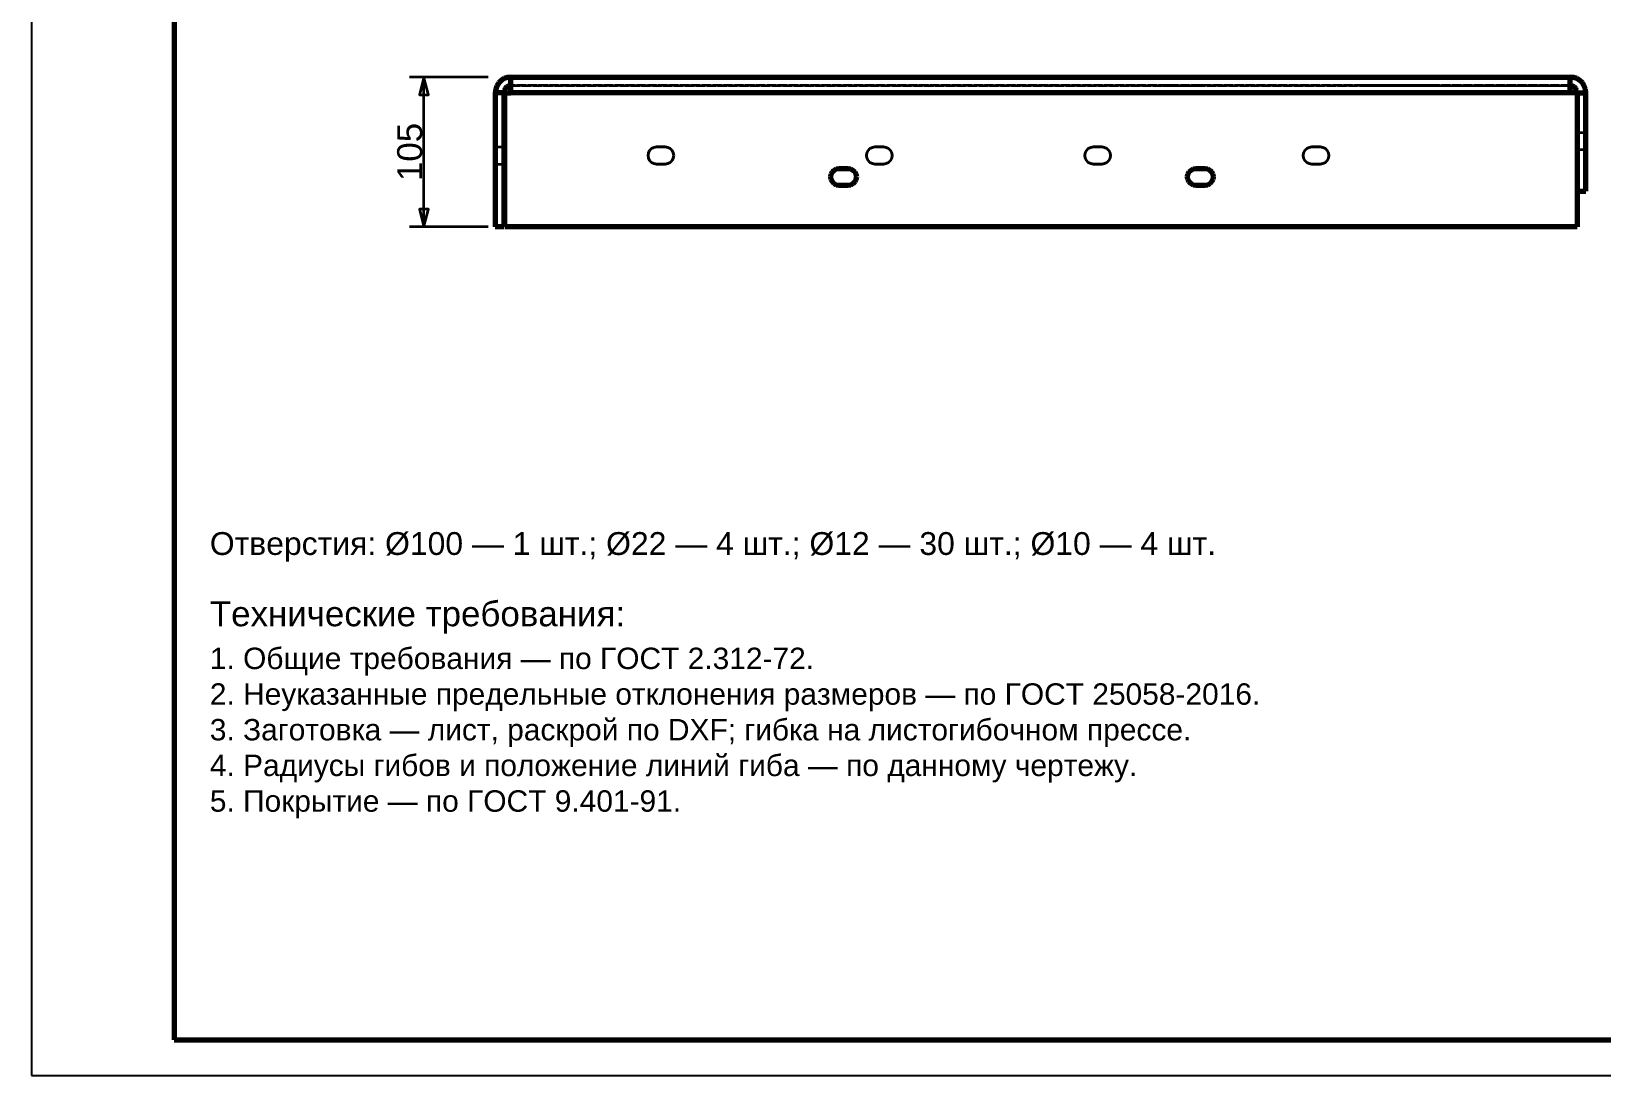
# Model space of a CAD drawing. Header units: millimetres. Extents: x 0 to 420, y 0 to 297.
# Drawn here: x 0 to 220, y 0 to 146.4 of the extents above; entities that cross this region are included whole.
import ezdxf
from ezdxf.enums import TextEntityAlignment as Align

# ---------------------------------------------------------------- set-up
doc = ezdxf.new("R2010")
doc.units = ezdxf.units.MM
doc.linetypes.add('DASHED', pattern=[1.524, 1.27, -0.254])
doc.styles.add('GOST', font='Arial')

msp = doc.modelspace()

# ---------------------------------------------------------------- linework, layer by layer
at = {"color": 7, "lineweight": 35}
for p, q in [((64, 140), (53, 140)), ((55, 119), (55, 140)), ((64, 119), (53, 119))]:
    msp.add_line(p, q, dxfattribs=at)
at = {"color": 1, "lineweight": 70}
for p, q in [((65.22, 138.75), (65.06, 138.29)), ((65.48, 139.17), (65.22, 138.75)), ((65.83, 139.52), (65.48, 139.17)), ((66.25, 139.78), (65.83, 139.52)), ((66.71, 139.94), (66.25, 139.78)), ((66.61, 138.61), (66.39, 138.39)), ((66.89, 138.75), (66.61, 138.61)), ((67.2, 140), (66.71, 139.94)), ((67.2, 138.8), (66.89, 138.75)), ((67.2, 139.99), (67.2, 140)), ((67.2, 140), (215.6, 140)), ((67.2, 139.94), (67.2, 139.99)), ((67.2, 139.88), (67.2, 139.94)), ((67.2, 139.78), (67.2, 139.88)), ((67.2, 139.66), (67.2, 139.78)), ((67.2, 139.52), (67.2, 139.66)), ((67.2, 139.36), (67.2, 139.52)), ((67.2, 139.17), (67.2, 139.36)), ((67.2, 138.97), (67.2, 139.17)), ((67.2, 138.75), (67.2, 138.97)), ((67.2, 138.53), (67.2, 138.75)), ((216.09, 139.94), (215.6, 140)), ((215.6, 139.99), (215.6, 140)), ((215.6, 139.94), (215.6, 139.99)), ((215.6, 139.88), (215.6, 139.94)), ((215.6, 139.78), (215.6, 139.88)), ((215.6, 139.66), (215.6, 139.78)), ((215.6, 139.52), (215.6, 139.66)), ((215.6, 139.36), (215.6, 139.52)), ((215.6, 139.17), (215.6, 139.36)), ((215.6, 138.97), (215.6, 139.17)), ((215.6, 138.75), (215.6, 138.97)), ((215.91, 138.75), (215.6, 138.8)), ((215.6, 138.53), (215.6, 138.75)), ((216.19, 138.61), (215.91, 138.75)), ((216.55, 139.78), (216.09, 139.94)), ((216.41, 138.39), (216.19, 138.61)), ((216.97, 139.52), (216.55, 139.78)), ((217.32, 139.17), (216.97, 139.52)), ((217.58, 138.75), (217.32, 139.17)), ((217.74, 138.29), (217.58, 138.75)), ((65.06, 138.29), (65, 137.8)), ((66.2, 137.8), (65, 137.8)), ((65, 137.8), (65, 119)), ((66.25, 138.11), (66.2, 137.8)), ((66.2, 137.8), (66.2, 119)), ((66.39, 138.39), (66.25, 138.11)), ((66.34, 119), (66.34, 137.8)), ((66.34, 137.8), (67.2, 137.8)), ((67.2, 138.29), (67.2, 138.53)), ((67.2, 138.05), (67.2, 138.29)), ((67.2, 137.8), (67.2, 138.05)), ((215.6, 137.8), (67.2, 137.8)), ((215.6, 138.29), (215.6, 138.53)), ((215.6, 138.05), (215.6, 138.29)), ((215.6, 137.8), (215.6, 138.05)), ((216.6, 137.8), (215.6, 137.8)), ((216.55, 138.11), (216.41, 138.39)), ((216.6, 137.8), (216.55, 138.11)), ((216.6, 137.8), (217.8, 137.8)), ((216.6, 137.8), (216.6, 119)), ((217.8, 137.8), (217.74, 138.29)), ((217.8, 124), (217.8, 137.8)), ((112, 126), (112.06, 126.37)), ((112.06, 125.63), (112, 126)), ((112.06, 126.37), (112.23, 126.71)), ((112.23, 125.29), (112.06, 125.63)), ((112.23, 126.71), (112.49, 126.97)), ((112.49, 126.97), (112.83, 127.14)), ((112.83, 127.14), (113.2, 127.2)), ((113.2, 127.2), (114.4, 127.2)), ((114.4, 127.2), (114.77, 127.14)), ((114.77, 127.14), (115.11, 126.97)), ((115.11, 126.97), (115.37, 126.71)), ((115.37, 126.71), (115.54, 126.37)), ((115.54, 125.63), (115.37, 125.29)), ((115.54, 126.37), (115.6, 126)), ((115.6, 126), (115.54, 125.63)), ((162, 126), (162.06, 126.37)), ((162.06, 125.63), (162, 126)), ((162.06, 126.37), (162.23, 126.71)), ((162.23, 125.29), (162.06, 125.63)), ((162.23, 126.71), (162.49, 126.97)), ((162.49, 126.97), (162.83, 127.14)), ((162.83, 127.14), (163.2, 127.2)), ((163.2, 127.2), (164.4, 127.2)), ((164.4, 127.2), (164.77, 127.14)), ((164.77, 127.14), (165.11, 126.97)), ((165.11, 126.97), (165.37, 126.71)), ((165.37, 126.71), (165.54, 126.37)), ((165.54, 125.63), (165.37, 125.29)), ((165.54, 126.37), (165.6, 126)), ((165.6, 126), (165.54, 125.63)), ((112.49, 125.03), (112.23, 125.29)), ((112.83, 124.86), (112.49, 125.03)), ((113.2, 124.8), (112.83, 124.86)), ((114.4, 124.8), (113.2, 124.8)), ((114.77, 124.86), (114.4, 124.8)), ((115.11, 125.03), (114.77, 124.86)), ((115.37, 125.29), (115.11, 125.03)), ((162.49, 125.03), (162.23, 125.29)), ((162.83, 124.86), (162.49, 125.03)), ((163.2, 124.8), (162.83, 124.86)), ((164.4, 124.8), (163.2, 124.8)), ((164.77, 124.86), (164.4, 124.8)), ((165.11, 125.03), (164.77, 124.86)), ((165.37, 125.29), (165.11, 125.03)), ((216.6, 124), (217.8, 124)), ((66.2, 119), (65, 119)), ((216.6, 119), (66.34, 119))]:
    msp.add_line(p, q, dxfattribs=at)
at = {"color": 5, "linetype": 'DASHED', "lineweight": 35}
for p, q in [((65.06, 138.29), (65.22, 138.75)), ((65.22, 138.75), (65.48, 139.17)), ((65.48, 139.17), (65.83, 139.52)), ((65.83, 139.52), (66.25, 139.78)), ((66.25, 139.78), (66.71, 139.94)), ((66.61, 138.61), (66.39, 138.39)), ((66.89, 138.75), (66.61, 138.61)), ((66.71, 139.94), (67.2, 140)), ((67.2, 138.8), (66.89, 138.75)), ((67.2, 138.8), (67.2, 140)), ((67.2, 138.8), (67.2, 140)), ((215.6, 140), (67.2, 140)), ((67.2, 140), (67.2, 139.99)), ((67.2, 139.99), (67.2, 139.94)), ((67.2, 139.94), (67.2, 139.88)), ((67.2, 139.88), (67.2, 139.78)), ((67.2, 139.78), (67.2, 139.66)), ((67.2, 139.66), (67.2, 139.52)), ((67.2, 139.52), (67.2, 139.36)), ((67.2, 139.36), (67.2, 139.17)), ((67.2, 139.17), (67.2, 138.97)), ((67.2, 138.97), (67.2, 138.75)), ((67.2, 138.8), (215.6, 138.8)), ((67.2, 138.8), (67.2, 138.79)), ((215.6, 138.8), (67.2, 138.8)), ((67.2, 138.8), (67.2, 138.79)), ((67.2, 138.79), (67.2, 138.77)), ((67.2, 138.79), (67.2, 138.77)), ((67.2, 138.77), (67.2, 138.74)), ((67.2, 138.77), (67.2, 138.74)), ((67.2, 138.75), (67.2, 138.53)), ((67.2, 138.74), (67.2, 138.7)), ((67.2, 138.74), (67.2, 138.7)), ((67.2, 138.7), (67.2, 138.65)), ((67.2, 138.7), (67.2, 138.65)), ((67.2, 138.65), (67.2, 138.58)), ((67.2, 138.65), (67.2, 138.58)), ((158.55, 140), (158.54, 140)), ((158.54, 140), (158.54, 140)), ((158.54, 140), (158.55, 140)), ((158.55, 140), (158.54, 140)), ((158.54, 140), (158.54, 140)), ((158.54, 140), (158.55, 140)), ((158.55, 138.8), (158.54, 138.8)), ((158.54, 138.8), (158.54, 138.8)), ((158.54, 138.8), (158.55, 138.8)), ((158.55, 138.8), (158.54, 138.8)), ((158.54, 138.8), (158.54, 138.8)), ((158.54, 138.8), (158.55, 138.8)), ((158.57, 140), (158.55, 140)), ((158.55, 140), (158.59, 140)), ((158.57, 140), (158.55, 140)), ((158.55, 140), (158.59, 140)), ((158.59, 138.8), (158.55, 138.8)), ((158.55, 138.8), (158.57, 138.8)), ((158.59, 138.8), (158.55, 138.8)), ((158.55, 138.8), (158.57, 138.8)), ((158.59, 140), (158.57, 140)), ((158.59, 140), (158.57, 140)), ((158.57, 138.8), (158.59, 138.8)), ((158.57, 138.8), (158.59, 138.8)), ((158.62, 140), (158.59, 140)), ((158.59, 140), (158.65, 140)), ((158.62, 140), (158.59, 140)), ((158.59, 140), (158.65, 140)), ((158.65, 138.8), (158.59, 138.8)), ((158.59, 138.8), (158.62, 138.8)), ((158.65, 138.8), (158.59, 138.8)), ((158.59, 138.8), (158.62, 138.8)), ((158.65, 140), (158.62, 140)), ((158.65, 140), (158.62, 140)), ((158.62, 138.8), (158.65, 138.8)), ((158.62, 138.8), (158.65, 138.8)), ((158.7, 140), (158.65, 140)), ((158.65, 140), (158.74, 140)), ((158.7, 140), (158.65, 140)), ((158.65, 140), (158.74, 140)), ((158.74, 138.8), (158.65, 138.8)), ((158.65, 138.8), (158.7, 138.8)), ((158.74, 138.8), (158.65, 138.8)), ((158.65, 138.8), (158.7, 138.8)), ((158.74, 140), (158.7, 140)), ((158.74, 140), (158.7, 140)), ((158.7, 138.8), (158.74, 138.8)), ((158.7, 138.8), (158.74, 138.8)), ((158.8, 140), (158.74, 140)), ((158.74, 140), (158.86, 140)), ((158.8, 140), (158.74, 140)), ((158.74, 140), (158.86, 140)), ((158.86, 138.8), (158.74, 138.8)), ((158.74, 138.8), (158.8, 138.8)), ((158.86, 138.8), (158.74, 138.8)), ((158.74, 138.8), (158.8, 138.8)), ((158.86, 140), (158.8, 140)), ((158.86, 140), (158.8, 140)), ((158.8, 138.8), (158.86, 138.8)), ((158.8, 138.8), (158.86, 138.8)), ((158.92, 140), (158.86, 140)), ((158.86, 140), (158.99, 140)), ((158.92, 140), (158.86, 140)), ((158.86, 140), (158.99, 140)), ((158.99, 138.8), (158.86, 138.8)), ((158.86, 138.8), (158.92, 138.8)), ((158.99, 138.8), (158.86, 138.8)), ((158.86, 138.8), (158.92, 138.8)), ((158.99, 140), (158.92, 140)), ((158.99, 140), (158.92, 140)), ((158.92, 138.8), (158.99, 138.8)), ((158.92, 138.8), (158.99, 138.8)), ((159.06, 140), (158.99, 140)), ((158.99, 140), (159.14, 140)), ((159.06, 140), (158.99, 140)), ((158.99, 140), (159.14, 140)), ((159.14, 138.8), (158.99, 138.8)), ((158.99, 138.8), (159.06, 138.8)), ((159.14, 138.8), (158.99, 138.8)), ((158.99, 138.8), (159.06, 138.8)), ((159.14, 140), (159.06, 140)), ((159.14, 140), (159.06, 140)), ((159.06, 138.8), (159.14, 138.8)), ((159.06, 138.8), (159.14, 138.8)), ((159.14, 140), (159.3, 140)), ((162.6, 140), (159.14, 140)), ((159.14, 140), (159.3, 140)), ((162.6, 140), (159.14, 140)), ((159.3, 138.8), (159.14, 138.8)), ((159.14, 138.8), (162.6, 138.8)), ((159.3, 138.8), (159.14, 138.8)), ((159.14, 138.8), (162.6, 138.8)), ((159.3, 140), (159.47, 140)), ((159.3, 140), (159.47, 140)), ((159.47, 138.8), (159.3, 138.8)), ((159.47, 138.8), (159.3, 138.8)), ((159.47, 140), (159.65, 140)), ((159.47, 140), (159.65, 140)), ((159.65, 138.8), (159.47, 138.8)), ((159.65, 138.8), (159.47, 138.8)), ((159.65, 140), (159.83, 140)), ((159.65, 140), (159.83, 140)), ((159.83, 138.8), (159.65, 138.8)), ((159.83, 138.8), (159.65, 138.8)), ((159.83, 140), (160, 140)), ((159.83, 140), (160, 140)), ((160, 138.8), (159.83, 138.8)), ((160, 138.8), (159.83, 138.8)), ((160, 140), (160.17, 140)), ((160, 140), (160.17, 140)), ((160.17, 138.8), (160, 138.8)), ((160.17, 138.8), (160, 138.8)), ((160.17, 140), (160.34, 140)), ((160.17, 140), (160.34, 140)), ((160.34, 138.8), (160.17, 138.8)), ((160.34, 138.8), (160.17, 138.8)), ((160.34, 140), (163.8, 140)), ((160.34, 140), (163.8, 140)), ((163.8, 138.8), (160.34, 138.8)), ((163.8, 138.8), (160.34, 138.8)), ((162.76, 140), (162.6, 140)), ((162.76, 140), (162.6, 140)), ((162.6, 138.8), (162.76, 138.8)), ((162.6, 138.8), (162.76, 138.8)), ((162.93, 140), (162.76, 140)), ((162.93, 140), (162.76, 140)), ((162.76, 138.8), (162.93, 138.8)), ((162.76, 138.8), (162.93, 138.8)), ((163.11, 140), (162.93, 140)), ((163.11, 140), (162.93, 140)), ((162.93, 138.8), (163.11, 138.8)), ((162.93, 138.8), (163.11, 138.8)), ((163.29, 140), (163.11, 140)), ((163.29, 140), (163.11, 140)), ((163.11, 138.8), (163.29, 138.8)), ((163.11, 138.8), (163.29, 138.8)), ((163.47, 140), (163.29, 140)), ((163.47, 140), (163.29, 140)), ((163.29, 138.8), (163.47, 138.8)), ((163.29, 138.8), (163.47, 138.8)), ((163.64, 140), (163.47, 140)), ((163.64, 140), (163.47, 140)), ((163.47, 138.8), (163.64, 138.8)), ((163.47, 138.8), (163.64, 138.8)), ((163.8, 140), (163.64, 140)), ((163.8, 140), (163.64, 140)), ((163.64, 138.8), (163.8, 138.8)), ((163.64, 138.8), (163.8, 138.8)), ((163.8, 140), (163.88, 140)), ((163.95, 140), (163.8, 140)), ((163.8, 140), (163.88, 140)), ((163.95, 140), (163.8, 140)), ((163.8, 138.8), (163.95, 138.8)), ((163.88, 138.8), (163.8, 138.8)), ((163.8, 138.8), (163.95, 138.8)), ((163.88, 138.8), (163.8, 138.8)), ((163.88, 140), (163.95, 140)), ((163.88, 140), (163.95, 140)), ((163.95, 138.8), (163.88, 138.8)), ((163.95, 138.8), (163.88, 138.8)), ((163.95, 140), (164.02, 140)), ((164.08, 140), (163.95, 140)), ((163.95, 140), (164.02, 140)), ((164.08, 140), (163.95, 140)), ((163.95, 138.8), (164.08, 138.8)), ((164.02, 138.8), (163.95, 138.8)), ((163.95, 138.8), (164.08, 138.8)), ((164.02, 138.8), (163.95, 138.8)), ((164.02, 140), (164.08, 140)), ((164.02, 140), (164.08, 140)), ((164.08, 138.8), (164.02, 138.8)), ((164.08, 138.8), (164.02, 138.8)), ((164.08, 140), (164.14, 140)), ((164.19, 140), (164.08, 140)), ((164.08, 140), (164.14, 140)), ((164.19, 140), (164.08, 140)), ((164.08, 138.8), (164.19, 138.8)), ((164.14, 138.8), (164.08, 138.8)), ((164.08, 138.8), (164.19, 138.8)), ((164.14, 138.8), (164.08, 138.8)), ((164.14, 140), (164.19, 140)), ((164.14, 140), (164.19, 140)), ((164.19, 138.8), (164.14, 138.8)), ((164.19, 138.8), (164.14, 138.8)), ((164.19, 140), (164.24, 140)), ((164.28, 140), (164.19, 140)), ((164.19, 140), (164.24, 140)), ((164.28, 140), (164.19, 140)), ((164.19, 138.8), (164.28, 138.8)), ((164.24, 138.8), (164.19, 138.8)), ((164.19, 138.8), (164.28, 138.8)), ((164.24, 138.8), (164.19, 138.8)), ((164.24, 140), (164.28, 140)), ((164.24, 140), (164.28, 140)), ((164.28, 138.8), (164.24, 138.8)), ((164.28, 138.8), (164.24, 138.8)), ((164.28, 140), (164.32, 140)), ((164.35, 140), (164.28, 140)), ((164.28, 140), (164.32, 140)), ((164.35, 140), (164.28, 140)), ((164.28, 138.8), (164.35, 138.8)), ((164.32, 138.8), (164.28, 138.8)), ((164.28, 138.8), (164.35, 138.8)), ((164.32, 138.8), (164.28, 138.8)), ((164.32, 140), (164.35, 140)), ((164.32, 140), (164.35, 140)), ((164.35, 138.8), (164.32, 138.8)), ((164.35, 138.8), (164.32, 138.8)), ((164.35, 140), (164.37, 140)), ((164.39, 140), (164.35, 140)), ((164.35, 140), (164.37, 140)), ((164.39, 140), (164.35, 140)), ((164.35, 138.8), (164.39, 138.8)), ((164.37, 138.8), (164.35, 138.8)), ((164.35, 138.8), (164.39, 138.8)), ((164.37, 138.8), (164.35, 138.8)), ((164.37, 140), (164.39, 140)), ((164.37, 140), (164.39, 140)), ((164.39, 138.8), (164.37, 138.8)), ((164.39, 138.8), (164.37, 138.8)), ((164.39, 140), (164.4, 140)), ((164.4, 140), (164.39, 140)), ((164.39, 140), (164.4, 140)), ((164.4, 140), (164.39, 140)), ((164.39, 138.8), (164.4, 138.8)), ((164.4, 138.8), (164.39, 138.8)), ((164.39, 138.8), (164.4, 138.8)), ((164.4, 138.8), (164.39, 138.8)), ((164.4, 140), (164.4, 140)), ((164.4, 140), (164.4, 140)), ((164.4, 138.8), (164.4, 138.8)), ((164.4, 138.8), (164.4, 138.8)), ((186.26, 140), (186.2, 140)), ((186.2, 140), (186.26, 140)), ((186.26, 138.8), (186.2, 138.8)), ((186.2, 138.8), (186.26, 138.8)), ((186.45, 140), (186.26, 140)), ((186.26, 140), (186.45, 140)), ((186.45, 138.8), (186.26, 138.8)), ((186.26, 138.8), (186.45, 138.8)), ((186.76, 140), (186.45, 140)), ((186.45, 140), (186.76, 140)), ((186.76, 138.8), (186.45, 138.8)), ((186.45, 138.8), (186.76, 138.8)), ((187.19, 140), (186.76, 140)), ((186.76, 140), (187.19, 140)), ((187.19, 138.8), (186.76, 138.8)), ((186.76, 138.8), (187.19, 138.8)), ((187.73, 140), (187.19, 140)), ((187.19, 140), (187.73, 140)), ((187.73, 138.8), (187.19, 138.8)), ((187.19, 138.8), (187.73, 138.8)), ((188.38, 140), (187.73, 140)), ((187.73, 140), (188.38, 140)), ((188.38, 138.8), (187.73, 138.8)), ((187.73, 138.8), (188.38, 138.8)), ((189.13, 140), (188.38, 140)), ((188.38, 140), (189.13, 140)), ((189.13, 138.8), (188.38, 138.8)), ((188.38, 138.8), (189.13, 138.8)), ((189.97, 140), (189.13, 140)), ((189.13, 140), (189.97, 140)), ((189.97, 138.8), (189.13, 138.8)), ((189.13, 138.8), (189.97, 138.8)), ((190.88, 140), (189.97, 140)), ((189.97, 140), (190.88, 140)), ((190.88, 138.8), (189.97, 138.8)), ((189.97, 138.8), (190.88, 138.8)), ((191.86, 140), (190.88, 140)), ((190.88, 140), (191.86, 140)), ((191.86, 138.8), (190.88, 138.8)), ((190.88, 138.8), (191.86, 138.8)), ((192.9, 140), (191.86, 140)), ((191.86, 140), (192.9, 140)), ((192.9, 138.8), (191.86, 138.8)), ((191.86, 138.8), (192.9, 138.8)), ((193.97, 140), (192.9, 140)), ((192.9, 140), (193.97, 140)), ((193.97, 138.8), (192.9, 138.8)), ((192.9, 138.8), (193.97, 138.8)), ((195.08, 140), (193.97, 140)), ((193.97, 140), (195.08, 140)), ((195.08, 138.8), (193.97, 138.8)), ((193.97, 138.8), (195.08, 138.8)), ((196.2, 140), (195.08, 140)), ((195.08, 140), (196.2, 140)), ((196.2, 138.8), (195.08, 138.8)), ((195.08, 138.8), (196.2, 138.8)), ((196.2, 140), (215.6, 140)), ((215.6, 140), (196.2, 140)), ((215.6, 138.8), (196.2, 138.8)), ((196.2, 138.8), (215.6, 138.8)), ((216.09, 139.94), (215.6, 140)), ((215.6, 140), (216.09, 139.94)), ((215.6, 138.8), (215.6, 140)), ((215.6, 140), (216.09, 139.94)), ((215.6, 138.8), (215.6, 140)), ((215.6, 140), (215.6, 139.99)), ((215.6, 139.99), (215.6, 139.94)), ((215.6, 139.94), (215.6, 139.88)), ((215.6, 139.88), (215.6, 139.78)), ((215.6, 139.78), (215.6, 139.66)), ((215.6, 139.66), (215.6, 139.52)), ((215.6, 139.52), (215.6, 139.36)), ((215.6, 139.36), (215.6, 139.17)), ((215.6, 139.17), (215.6, 138.97)), ((215.6, 138.97), (215.6, 138.75)), ((215.91, 138.75), (215.6, 138.8)), ((215.6, 138.8), (215.91, 138.75)), ((215.6, 138.8), (215.91, 138.75)), ((215.6, 138.79), (215.6, 138.8)), ((215.6, 138.8), (215.6, 138.79)), ((215.6, 138.77), (215.6, 138.79)), ((215.6, 138.79), (215.6, 138.77)), ((215.6, 138.74), (215.6, 138.77)), ((215.6, 138.77), (215.6, 138.74)), ((215.6, 138.75), (215.6, 138.53)), ((215.6, 138.7), (215.6, 138.74)), ((215.6, 138.74), (215.6, 138.7)), ((215.6, 138.65), (215.6, 138.7)), ((215.6, 138.7), (215.6, 138.65)), ((215.6, 138.58), (215.6, 138.65)), ((215.6, 138.65), (215.6, 138.58)), ((216.19, 138.61), (215.91, 138.75)), ((215.91, 138.75), (216.19, 138.61)), ((215.91, 138.75), (216.19, 138.61)), ((216.55, 139.78), (216.09, 139.94)), ((216.09, 139.94), (216.55, 139.78)), ((216.09, 139.94), (216.55, 139.78)), ((216.41, 138.39), (216.19, 138.61)), ((216.19, 138.61), (216.41, 138.39)), ((216.19, 138.61), (216.41, 138.39)), ((216.97, 139.52), (216.55, 139.78)), ((216.55, 139.78), (216.97, 139.52)), ((216.55, 139.78), (216.97, 139.52)), ((217.32, 139.17), (216.97, 139.52)), ((216.97, 139.52), (217.32, 139.17)), ((216.97, 139.52), (217.32, 139.17)), ((217.58, 138.75), (217.32, 139.17)), ((217.32, 139.17), (217.58, 138.75)), ((217.32, 139.17), (217.58, 138.75)), ((217.74, 138.29), (217.58, 138.75)), ((217.58, 138.75), (217.74, 138.29)), ((217.58, 138.75), (217.74, 138.29)), ((65, 137.8), (65.06, 138.29)), ((65, 119), (65, 137.8)), ((66.2, 137.8), (65, 137.8)), ((66.2, 137.8), (65, 137.8)), ((66.2, 137.8), (65, 137.8)), ((66.25, 138.11), (66.2, 137.8)), ((66.2, 137.8), (66.2, 119)), ((66.39, 138.39), (66.25, 138.11)), ((66.34, 137.8), (66.34, 119)), ((67.2, 137.8), (66.34, 137.8)), ((67.2, 137.8), (66.34, 137.8)), ((66.34, 137.8), (66.34, 119)), ((67.2, 137.8), (66.34, 137.8)), ((66.34, 137.8), (66.34, 119)), ((67.2, 138.58), (67.2, 138.51)), ((67.2, 138.58), (67.2, 138.51)), ((67.2, 138.53), (67.2, 138.29)), ((67.2, 138.51), (67.2, 138.42)), ((67.2, 138.51), (67.2, 138.42)), ((67.2, 138.42), (67.2, 138.33)), ((67.2, 138.42), (67.2, 138.33)), ((67.2, 138.33), (67.2, 138.23)), ((67.2, 138.33), (67.2, 138.23)), ((67.2, 138.29), (67.2, 138.05)), ((67.2, 138.23), (67.2, 138.13)), ((67.2, 138.23), (67.2, 138.13)), ((67.2, 138.13), (67.2, 138.02)), ((67.2, 138.13), (67.2, 138.02)), ((67.2, 138.05), (67.2, 137.8)), ((67.2, 138.02), (67.2, 137.91)), ((67.2, 138.02), (67.2, 137.91)), ((67.2, 137.91), (67.2, 137.8)), ((67.2, 137.91), (67.2, 137.8)), ((215.6, 138.51), (215.6, 138.58)), ((215.6, 138.58), (215.6, 138.51)), ((215.6, 138.53), (215.6, 138.29)), ((215.6, 138.42), (215.6, 138.51)), ((215.6, 138.51), (215.6, 138.42)), ((215.6, 138.33), (215.6, 138.42)), ((215.6, 138.42), (215.6, 138.33)), ((215.6, 138.23), (215.6, 138.33)), ((215.6, 138.33), (215.6, 138.23)), ((215.6, 138.29), (215.6, 138.05)), ((215.6, 138.13), (215.6, 138.23)), ((215.6, 138.23), (215.6, 138.13)), ((215.6, 138.02), (215.6, 138.13)), ((215.6, 138.13), (215.6, 138.02)), ((215.6, 138.05), (215.6, 137.8)), ((215.6, 137.91), (215.6, 138.02)), ((215.6, 138.02), (215.6, 137.91)), ((215.6, 137.8), (215.6, 137.91)), ((215.6, 137.91), (215.6, 137.8)), ((216.6, 137.8), (215.6, 137.8)), ((215.6, 137.8), (216.6, 137.8)), ((215.6, 137.8), (216.6, 137.8)), ((216.55, 138.11), (216.41, 138.39)), ((216.41, 138.39), (216.55, 138.11)), ((216.41, 138.39), (216.55, 138.11)), ((216.6, 137.8), (216.55, 138.11)), ((216.55, 138.11), (216.6, 137.8)), ((216.55, 138.11), (216.6, 137.8)), ((216.6, 137.8), (217.8, 137.8)), ((216.6, 137.8), (217.8, 137.8)), ((216.6, 137.8), (216.6, 124)), ((217.8, 137.8), (216.6, 137.8)), ((216.6, 137.8), (216.6, 124)), ((216.6, 137.8), (216.6, 124)), ((216.6, 137.8), (216.6, 124)), ((216.6, 119), (216.6, 137.8)), ((216.6, 137.8), (216.6, 124)), ((216.6, 137.8), (216.6, 124)), ((217.8, 137.8), (217.74, 138.29)), ((217.74, 138.29), (217.8, 137.8)), ((217.74, 138.29), (217.8, 137.8)), ((217.8, 137.8), (217.8, 124)), ((217.8, 124), (217.8, 137.8)), ((217.8, 137.8), (217.8, 124)), ((217.8, 132.2), (216.6, 132.2)), ((216.6, 132.17), (216.6, 132.2)), ((217.8, 132.2), (216.6, 132.2)), ((216.6, 132.2), (216.6, 132.17)), ((217.8, 132.2), (216.6, 132.2)), ((216.6, 132.17), (216.6, 132.2)), ((217.8, 132.2), (216.6, 132.2)), ((216.6, 132.2), (216.6, 132.17)), ((217.8, 132.2), (216.6, 132.2)), ((216.6, 132.17), (216.6, 132.2)), ((217.8, 132.2), (216.6, 132.2)), ((216.6, 132.2), (216.6, 132.17)), ((217.8, 132.2), (216.6, 132.2)), ((216.6, 132.17), (216.6, 132.2)), ((217.8, 132.2), (216.6, 132.2)), ((216.6, 132.2), (216.6, 132.17)), ((216.6, 132.08), (216.6, 132.17)), ((216.6, 132.17), (216.6, 132.08)), ((216.6, 132.08), (216.6, 132.17)), ((216.6, 132.17), (216.6, 132.08)), ((216.6, 132.08), (216.6, 132.17)), ((216.6, 132.17), (216.6, 132.08)), ((216.6, 132.08), (216.6, 132.17)), ((216.6, 132.17), (216.6, 132.08)), ((216.6, 131.94), (216.6, 132.08)), ((216.6, 132.08), (216.6, 131.94)), ((216.6, 131.94), (216.6, 132.08)), ((216.6, 132.08), (216.6, 131.94)), ((216.6, 131.94), (216.6, 132.08)), ((216.6, 132.08), (216.6, 131.94)), ((216.6, 131.94), (216.6, 132.08)), ((216.6, 132.08), (216.6, 131.94)), ((217.8, 132.2), (217.8, 132.17)), ((217.8, 132.17), (217.8, 132.2)), ((217.8, 132.2), (217.8, 132.17)), ((217.8, 132.17), (217.8, 132.2)), ((217.8, 132.2), (217.8, 132.17)), ((217.8, 132.17), (217.8, 132.2)), ((217.8, 132.2), (217.8, 132.17)), ((217.8, 132.17), (217.8, 132.2)), ((217.8, 132.17), (217.8, 132.08)), ((217.8, 132.08), (217.8, 132.17)), ((217.8, 132.17), (217.8, 132.08)), ((217.8, 132.08), (217.8, 132.17)), ((217.8, 132.17), (217.8, 132.08)), ((217.8, 132.08), (217.8, 132.17)), ((217.8, 132.17), (217.8, 132.08)), ((217.8, 132.08), (217.8, 132.17)), ((217.8, 132.08), (217.8, 131.94)), ((217.8, 131.94), (217.8, 132.08)), ((217.8, 132.08), (217.8, 131.94)), ((217.8, 131.94), (217.8, 132.08)), ((217.8, 132.08), (217.8, 131.94)), ((217.8, 131.94), (217.8, 132.08)), ((217.8, 132.08), (217.8, 131.94)), ((217.8, 131.94), (217.8, 132.08)), ((65, 130.2), (66.2, 130.2)), ((65, 130.2), (65, 130.17)), ((65, 130.2), (66.2, 130.2)), ((65, 130.17), (65, 130.2)), ((65, 130.2), (66.2, 130.2)), ((65, 130.2), (65, 130.17)), ((65, 130.2), (66.2, 130.2)), ((65, 130.17), (65, 130.2)), ((65, 130.2), (66.2, 130.2)), ((65, 130.2), (65, 130.17)), ((65, 130.2), (66.2, 130.2)), ((65, 130.17), (65, 130.2)), ((65, 130.17), (65, 130.08)), ((65, 130.08), (65, 130.17)), ((65, 130.17), (65, 130.08)), ((65, 130.08), (65, 130.17)), ((65, 130.17), (65, 130.08)), ((65, 130.08), (65, 130.17)), ((65, 130.08), (65, 129.94)), ((65, 129.94), (65, 130.08)), ((65, 130.08), (65, 129.94)), ((65, 129.94), (65, 130.08)), ((65, 130.08), (65, 129.94)), ((65, 129.94), (65, 130.08)), ((65, 129.94), (65, 129.75)), ((65, 129.75), (65, 129.94)), ((65, 129.94), (65, 129.75)), ((65, 129.75), (65, 129.94)), ((65, 129.94), (65, 129.75)), ((65, 129.75), (65, 129.94)), ((66.2, 130.17), (66.2, 130.2)), ((66.2, 130.2), (66.2, 130.17)), ((66.2, 130.17), (66.2, 130.2)), ((66.2, 130.2), (66.2, 130.17)), ((66.2, 130.17), (66.2, 130.2)), ((66.2, 130.2), (66.2, 130.17)), ((66.2, 130.08), (66.2, 130.17)), ((66.2, 130.17), (66.2, 130.08)), ((66.2, 130.08), (66.2, 130.17)), ((66.2, 130.17), (66.2, 130.08)), ((66.2, 130.08), (66.2, 130.17)), ((66.2, 130.17), (66.2, 130.08)), ((66.2, 129.94), (66.2, 130.08)), ((66.2, 130.08), (66.2, 129.94)), ((66.2, 129.94), (66.2, 130.08)), ((66.2, 130.08), (66.2, 129.94)), ((66.2, 129.94), (66.2, 130.08)), ((66.2, 130.08), (66.2, 129.94)), ((66.2, 129.75), (66.2, 129.94)), ((66.2, 129.94), (66.2, 129.75)), ((66.2, 129.75), (66.2, 129.94)), ((66.2, 129.94), (66.2, 129.75)), ((66.2, 129.75), (66.2, 129.94)), ((66.2, 129.94), (66.2, 129.75)), ((86.63, 129.71), (86.89, 129.97)), ((86.89, 129.97), (86.63, 129.71)), ((86.89, 129.97), (87.23, 130.14)), ((87.23, 130.14), (86.89, 129.97)), ((87.23, 130.14), (87.6, 130.2)), ((87.6, 130.2), (87.23, 130.14)), ((88.8, 130.2), (87.6, 130.2)), ((87.6, 130.2), (88.8, 130.2)), ((88.8, 130.2), (89.17, 130.14)), ((89.17, 130.14), (88.8, 130.2)), ((89.17, 130.14), (89.51, 129.97)), ((89.51, 129.97), (89.17, 130.14)), ((89.51, 129.97), (89.77, 129.71)), ((89.77, 129.71), (89.51, 129.97)), ((117.23, 129.71), (117.49, 129.97)), ((117.49, 129.97), (117.23, 129.71)), ((117.49, 129.97), (117.83, 130.14)), ((117.83, 130.14), (117.49, 129.97)), ((117.83, 130.14), (118.2, 130.2)), ((118.2, 130.2), (117.83, 130.14)), ((119.4, 130.2), (118.2, 130.2)), ((118.2, 130.2), (119.4, 130.2)), ((119.4, 130.2), (119.77, 130.14)), ((119.77, 130.14), (119.4, 130.2)), ((119.77, 130.14), (120.11, 129.97)), ((120.11, 129.97), (119.77, 130.14)), ((120.11, 129.97), (120.37, 129.71)), ((120.37, 129.71), (120.11, 129.97)), ((147.83, 129.71), (148.09, 129.97)), ((148.09, 129.97), (147.83, 129.71)), ((148.09, 129.97), (148.43, 130.14)), ((148.43, 130.14), (148.09, 129.97)), ((148.43, 130.14), (148.8, 130.2)), ((148.8, 130.2), (148.43, 130.14)), ((150, 130.2), (148.8, 130.2)), ((148.8, 130.2), (150, 130.2)), ((150, 130.2), (150.37, 130.14)), ((150.37, 130.14), (150, 130.2)), ((150.37, 130.14), (150.71, 129.97)), ((150.71, 129.97), (150.37, 130.14)), ((150.71, 129.97), (150.97, 129.71)), ((150.97, 129.71), (150.71, 129.97)), ((178.43, 129.71), (178.69, 129.97)), ((178.69, 129.97), (178.43, 129.71)), ((178.69, 129.97), (179.03, 130.14)), ((179.03, 130.14), (178.69, 129.97)), ((179.03, 130.14), (179.4, 130.2)), ((179.4, 130.2), (179.03, 130.14)), ((180.6, 130.2), (179.4, 130.2)), ((179.4, 130.2), (180.6, 130.2)), ((180.6, 130.2), (180.97, 130.14)), ((180.97, 130.14), (180.6, 130.2)), ((180.97, 130.14), (181.31, 129.97)), ((181.31, 129.97), (180.97, 130.14)), ((181.31, 129.97), (181.57, 129.71)), ((181.57, 129.71), (181.31, 129.97)), ((216.6, 131.75), (216.6, 131.94)), ((216.6, 131.94), (216.6, 131.75)), ((216.6, 131.75), (216.6, 131.94)), ((216.6, 131.94), (216.6, 131.75)), ((216.6, 131.75), (216.6, 131.94)), ((216.6, 131.94), (216.6, 131.75)), ((216.6, 131.75), (216.6, 131.94)), ((216.6, 131.94), (216.6, 131.75)), ((216.6, 131.52), (216.6, 131.75)), ((216.6, 131.75), (216.6, 131.52)), ((216.6, 131.52), (216.6, 131.75)), ((216.6, 131.75), (216.6, 131.52)), ((216.6, 131.52), (216.6, 131.75)), ((216.6, 131.75), (216.6, 131.52)), ((216.6, 131.52), (216.6, 131.75)), ((216.6, 131.75), (216.6, 131.52)), ((216.6, 131.27), (216.6, 131.52)), ((216.6, 131.52), (216.6, 131.27)), ((216.6, 131.27), (216.6, 131.52)), ((216.6, 131.52), (216.6, 131.27)), ((216.6, 131.27), (216.6, 131.52)), ((216.6, 131.52), (216.6, 131.27)), ((216.6, 131.27), (216.6, 131.52)), ((216.6, 131.52), (216.6, 131.27)), ((216.6, 131), (216.6, 131.27)), ((216.6, 131.27), (216.6, 131)), ((216.6, 131), (216.6, 131.27)), ((216.6, 131.27), (216.6, 131)), ((216.6, 131), (216.6, 131.27)), ((216.6, 131.27), (216.6, 131)), ((216.6, 131), (216.6, 131.27)), ((216.6, 131.27), (216.6, 131)), ((216.6, 130.73), (216.6, 131)), ((216.6, 131), (216.6, 130.73)), ((216.6, 130.73), (216.6, 131)), ((216.6, 131), (216.6, 130.73)), ((216.6, 130.73), (216.6, 131)), ((216.6, 131), (216.6, 130.73)), ((216.6, 130.73), (216.6, 131)), ((216.6, 131), (216.6, 130.73)), ((216.6, 130.48), (216.6, 130.73)), ((216.6, 130.73), (216.6, 130.48)), ((216.6, 130.48), (216.6, 130.73)), ((216.6, 130.73), (216.6, 130.48)), ((216.6, 130.48), (216.6, 130.73)), ((216.6, 130.73), (216.6, 130.48)), ((216.6, 130.48), (216.6, 130.73)), ((216.6, 130.73), (216.6, 130.48)), ((216.6, 130.25), (216.6, 130.48)), ((216.6, 130.48), (216.6, 130.25)), ((216.6, 130.25), (216.6, 130.48)), ((216.6, 130.48), (216.6, 130.25)), ((216.6, 130.25), (216.6, 130.48)), ((216.6, 130.48), (216.6, 130.25)), ((216.6, 130.25), (216.6, 130.48)), ((216.6, 130.48), (216.6, 130.25)), ((216.6, 130.06), (216.6, 130.25)), ((216.6, 130.25), (216.6, 130.06)), ((216.6, 130.06), (216.6, 130.25)), ((216.6, 130.25), (216.6, 130.06)), ((216.6, 130.06), (216.6, 130.25)), ((216.6, 130.25), (216.6, 130.06)), ((216.6, 130.06), (216.6, 130.25)), ((216.6, 130.25), (216.6, 130.06)), ((216.6, 129.92), (216.6, 130.06)), ((216.6, 130.06), (216.6, 129.92)), ((216.6, 129.92), (216.6, 130.06)), ((216.6, 130.06), (216.6, 129.92)), ((216.6, 129.92), (216.6, 130.06)), ((216.6, 130.06), (216.6, 129.92)), ((216.6, 129.92), (216.6, 130.06)), ((216.6, 130.06), (216.6, 129.92)), ((216.6, 129.83), (216.6, 129.92)), ((216.6, 129.92), (216.6, 129.83)), ((216.6, 129.83), (216.6, 129.92)), ((216.6, 129.92), (216.6, 129.83)), ((216.6, 129.83), (216.6, 129.92)), ((216.6, 129.92), (216.6, 129.83)), ((216.6, 129.83), (216.6, 129.92)), ((216.6, 129.92), (216.6, 129.83)), ((216.6, 129.8), (216.6, 129.83)), ((216.6, 129.83), (216.6, 129.8)), ((216.6, 129.8), (216.6, 129.83)), ((216.6, 129.83), (216.6, 129.8)), ((216.6, 129.8), (216.6, 129.83)), ((216.6, 129.83), (216.6, 129.8)), ((216.6, 129.8), (216.6, 129.83)), ((216.6, 129.83), (216.6, 129.8)), ((217.8, 131.94), (217.8, 131.75)), ((217.8, 131.75), (217.8, 131.94)), ((217.8, 131.94), (217.8, 131.75)), ((217.8, 131.75), (217.8, 131.94)), ((217.8, 131.94), (217.8, 131.75)), ((217.8, 131.75), (217.8, 131.94)), ((217.8, 131.94), (217.8, 131.75)), ((217.8, 131.75), (217.8, 131.94)), ((217.8, 131.75), (217.8, 131.52)), ((217.8, 131.52), (217.8, 131.75)), ((217.8, 131.75), (217.8, 131.52)), ((217.8, 131.52), (217.8, 131.75)), ((217.8, 131.75), (217.8, 131.52)), ((217.8, 131.52), (217.8, 131.75)), ((217.8, 131.75), (217.8, 131.52)), ((217.8, 131.52), (217.8, 131.75)), ((217.8, 131.52), (217.8, 131.27)), ((217.8, 131.27), (217.8, 131.52)), ((217.8, 131.52), (217.8, 131.27)), ((217.8, 131.27), (217.8, 131.52)), ((217.8, 131.52), (217.8, 131.27)), ((217.8, 131.27), (217.8, 131.52)), ((217.8, 131.52), (217.8, 131.27)), ((217.8, 131.27), (217.8, 131.52)), ((217.8, 131.27), (217.8, 131)), ((217.8, 131), (217.8, 131.27)), ((217.8, 131.27), (217.8, 131)), ((217.8, 131), (217.8, 131.27)), ((217.8, 131.27), (217.8, 131)), ((217.8, 131), (217.8, 131.27)), ((217.8, 131.27), (217.8, 131)), ((217.8, 131), (217.8, 131.27)), ((217.8, 131), (217.8, 130.73)), ((217.8, 130.73), (217.8, 131)), ((217.8, 131), (217.8, 130.73)), ((217.8, 130.73), (217.8, 131)), ((217.8, 131), (217.8, 130.73)), ((217.8, 130.73), (217.8, 131)), ((217.8, 131), (217.8, 130.73)), ((217.8, 130.73), (217.8, 131)), ((217.8, 130.73), (217.8, 130.48)), ((217.8, 130.48), (217.8, 130.73)), ((217.8, 130.73), (217.8, 130.48)), ((217.8, 130.48), (217.8, 130.73)), ((217.8, 130.73), (217.8, 130.48)), ((217.8, 130.48), (217.8, 130.73)), ((217.8, 130.73), (217.8, 130.48)), ((217.8, 130.48), (217.8, 130.73)), ((217.8, 130.48), (217.8, 130.25)), ((217.8, 130.25), (217.8, 130.48)), ((217.8, 130.48), (217.8, 130.25)), ((217.8, 130.25), (217.8, 130.48)), ((217.8, 130.48), (217.8, 130.25)), ((217.8, 130.25), (217.8, 130.48)), ((217.8, 130.48), (217.8, 130.25)), ((217.8, 130.25), (217.8, 130.48)), ((217.8, 130.25), (217.8, 130.06)), ((217.8, 130.06), (217.8, 130.25)), ((217.8, 130.25), (217.8, 130.06)), ((217.8, 130.06), (217.8, 130.25)), ((217.8, 130.25), (217.8, 130.06)), ((217.8, 130.06), (217.8, 130.25)), ((217.8, 130.25), (217.8, 130.06)), ((217.8, 130.06), (217.8, 130.25)), ((217.8, 130.06), (217.8, 129.92)), ((217.8, 129.92), (217.8, 130.06)), ((217.8, 130.06), (217.8, 129.92)), ((217.8, 129.92), (217.8, 130.06)), ((217.8, 130.06), (217.8, 129.92)), ((217.8, 129.92), (217.8, 130.06)), ((217.8, 130.06), (217.8, 129.92)), ((217.8, 129.92), (217.8, 130.06)), ((217.8, 129.92), (217.8, 129.83)), ((217.8, 129.83), (217.8, 129.92)), ((217.8, 129.92), (217.8, 129.83)), ((217.8, 129.83), (217.8, 129.92)), ((217.8, 129.92), (217.8, 129.83)), ((217.8, 129.83), (217.8, 129.92)), ((217.8, 129.92), (217.8, 129.83)), ((217.8, 129.83), (217.8, 129.92)), ((217.8, 129.83), (217.8, 129.8)), ((217.8, 129.8), (217.8, 129.83)), ((217.8, 129.83), (217.8, 129.8)), ((217.8, 129.8), (217.8, 129.83)), ((217.8, 129.83), (217.8, 129.8)), ((217.8, 129.8), (217.8, 129.83)), ((217.8, 129.83), (217.8, 129.8)), ((217.8, 129.8), (217.8, 129.83)), ((65, 129.75), (65, 129.52)), ((65, 129.52), (65, 129.75)), ((65, 129.75), (65, 129.52)), ((65, 129.52), (65, 129.75)), ((65, 129.75), (65, 129.52)), ((65, 129.52), (65, 129.75)), ((65, 129.52), (65, 129.27)), ((65, 129.27), (65, 129.52)), ((65, 129.52), (65, 129.27)), ((65, 129.27), (65, 129.52)), ((65, 129.52), (65, 129.27)), ((65, 129.27), (65, 129.52)), ((65, 129.27), (65, 129)), ((65, 129), (65, 129.27)), ((65, 129.27), (65, 129)), ((65, 129), (65, 129.27)), ((65, 129.27), (65, 129)), ((65, 129), (65, 129.27)), ((65, 129), (65, 128.73)), ((65, 128.73), (65, 129)), ((65, 129), (65, 128.73)), ((65, 128.73), (65, 129)), ((65, 129), (65, 128.73)), ((65, 128.73), (65, 129)), ((65, 128.73), (65, 128.48)), ((65, 128.48), (65, 128.73)), ((65, 128.73), (65, 128.48)), ((65, 128.48), (65, 128.73)), ((65, 128.73), (65, 128.48)), ((65, 128.48), (65, 128.73)), ((65, 128.48), (65, 128.25)), ((65, 128.25), (65, 128.48)), ((65, 128.48), (65, 128.25)), ((65, 128.25), (65, 128.48)), ((65, 128.48), (65, 128.25)), ((65, 128.25), (65, 128.48)), ((65, 128.25), (65, 128.06)), ((65, 128.06), (65, 128.25)), ((65, 128.25), (65, 128.06)), ((65, 128.06), (65, 128.25)), ((65, 128.25), (65, 128.06)), ((65, 128.06), (65, 128.25)), ((65, 128.06), (65, 127.92)), ((65, 127.92), (65, 128.06)), ((65, 128.06), (65, 127.92)), ((65, 127.92), (65, 128.06)), ((65, 128.06), (65, 127.92)), ((65, 127.92), (65, 128.06)), ((65, 127.92), (65, 127.83)), ((65, 127.83), (65, 127.92)), ((65, 127.92), (65, 127.83)), ((65, 127.83), (65, 127.92)), ((65, 127.92), (65, 127.83)), ((65, 127.83), (65, 127.92)), ((65, 127.83), (65, 127.8)), ((65, 127.8), (65, 127.83)), ((65, 127.83), (65, 127.8)), ((65, 127.8), (65, 127.83)), ((65, 127.83), (65, 127.8)), ((65, 127.8), (65, 127.83)), ((65, 127.8), (66.2, 127.8)), ((65, 127.8), (66.2, 127.8)), ((65, 127.8), (66.2, 127.8)), ((65, 127.8), (66.2, 127.8)), ((65, 127.8), (66.2, 127.8)), ((65, 127.8), (66.2, 127.8)), ((66.2, 129.52), (66.2, 129.75)), ((66.2, 129.75), (66.2, 129.52)), ((66.2, 129.52), (66.2, 129.75)), ((66.2, 129.75), (66.2, 129.52)), ((66.2, 129.52), (66.2, 129.75)), ((66.2, 129.75), (66.2, 129.52)), ((66.2, 129.27), (66.2, 129.52)), ((66.2, 129.52), (66.2, 129.27)), ((66.2, 129.27), (66.2, 129.52)), ((66.2, 129.52), (66.2, 129.27)), ((66.2, 129.27), (66.2, 129.52)), ((66.2, 129.52), (66.2, 129.27)), ((66.2, 129), (66.2, 129.27)), ((66.2, 129.27), (66.2, 129)), ((66.2, 129), (66.2, 129.27)), ((66.2, 129.27), (66.2, 129)), ((66.2, 129), (66.2, 129.27)), ((66.2, 129.27), (66.2, 129)), ((66.2, 128.73), (66.2, 129)), ((66.2, 129), (66.2, 128.73)), ((66.2, 128.73), (66.2, 129)), ((66.2, 129), (66.2, 128.73)), ((66.2, 128.73), (66.2, 129)), ((66.2, 129), (66.2, 128.73)), ((66.2, 128.48), (66.2, 128.73)), ((66.2, 128.73), (66.2, 128.48)), ((66.2, 128.48), (66.2, 128.73)), ((66.2, 128.73), (66.2, 128.48)), ((66.2, 128.48), (66.2, 128.73)), ((66.2, 128.73), (66.2, 128.48)), ((66.2, 128.25), (66.2, 128.48)), ((66.2, 128.48), (66.2, 128.25)), ((66.2, 128.25), (66.2, 128.48)), ((66.2, 128.48), (66.2, 128.25)), ((66.2, 128.25), (66.2, 128.48)), ((66.2, 128.48), (66.2, 128.25)), ((66.2, 128.06), (66.2, 128.25)), ((66.2, 128.25), (66.2, 128.06)), ((66.2, 128.06), (66.2, 128.25)), ((66.2, 128.25), (66.2, 128.06)), ((66.2, 128.06), (66.2, 128.25)), ((66.2, 128.25), (66.2, 128.06)), ((66.2, 127.92), (66.2, 128.06)), ((66.2, 128.06), (66.2, 127.92)), ((66.2, 127.92), (66.2, 128.06)), ((66.2, 128.06), (66.2, 127.92)), ((66.2, 127.92), (66.2, 128.06)), ((66.2, 128.06), (66.2, 127.92)), ((66.2, 127.83), (66.2, 127.92)), ((66.2, 127.92), (66.2, 127.83)), ((66.2, 127.83), (66.2, 127.92)), ((66.2, 127.92), (66.2, 127.83)), ((66.2, 127.83), (66.2, 127.92)), ((66.2, 127.92), (66.2, 127.83)), ((66.2, 127.8), (66.2, 127.83)), ((66.2, 127.83), (66.2, 127.8)), ((66.2, 127.8), (66.2, 127.83)), ((66.2, 127.83), (66.2, 127.8)), ((66.2, 127.8), (66.2, 127.83)), ((66.2, 127.83), (66.2, 127.8)), ((86.4, 129), (86.46, 129.37)), ((86.46, 129.37), (86.4, 129)), ((86.46, 128.63), (86.4, 129)), ((86.4, 129), (86.46, 128.63)), ((86.46, 129.37), (86.63, 129.71)), ((86.63, 129.71), (86.46, 129.37)), ((86.63, 128.29), (86.46, 128.63)), ((86.46, 128.63), (86.63, 128.29)), ((86.89, 128.03), (86.63, 128.29)), ((86.63, 128.29), (86.89, 128.03)), ((87.23, 127.86), (86.89, 128.03)), ((86.89, 128.03), (87.23, 127.86)), ((87.6, 127.8), (87.23, 127.86)), ((87.23, 127.86), (87.6, 127.8)), ((87.6, 127.8), (88.8, 127.8)), ((88.8, 127.8), (87.6, 127.8)), ((89.17, 127.86), (88.8, 127.8)), ((88.8, 127.8), (89.17, 127.86)), ((89.51, 128.03), (89.17, 127.86)), ((89.17, 127.86), (89.51, 128.03)), ((89.77, 128.29), (89.51, 128.03)), ((89.51, 128.03), (89.77, 128.29)), ((89.77, 129.71), (89.94, 129.37)), ((89.94, 129.37), (89.77, 129.71)), ((89.94, 128.63), (89.77, 128.29)), ((89.77, 128.29), (89.94, 128.63)), ((89.94, 129.37), (90, 129)), ((90, 129), (89.94, 129.37)), ((90, 129), (89.94, 128.63)), ((89.94, 128.63), (90, 129)), ((117, 129), (117.06, 129.37)), ((117.06, 129.37), (117, 129)), ((117.06, 128.63), (117, 129)), ((117, 129), (117.06, 128.63)), ((117.06, 129.37), (117.23, 129.71)), ((117.23, 129.71), (117.06, 129.37)), ((117.23, 128.29), (117.06, 128.63)), ((117.06, 128.63), (117.23, 128.29)), ((117.49, 128.03), (117.23, 128.29)), ((117.23, 128.29), (117.49, 128.03)), ((117.83, 127.86), (117.49, 128.03)), ((117.49, 128.03), (117.83, 127.86)), ((118.2, 127.8), (117.83, 127.86)), ((117.83, 127.86), (118.2, 127.8)), ((118.2, 127.8), (119.4, 127.8)), ((119.4, 127.8), (118.2, 127.8)), ((119.77, 127.86), (119.4, 127.8)), ((119.4, 127.8), (119.77, 127.86)), ((120.11, 128.03), (119.77, 127.86)), ((119.77, 127.86), (120.11, 128.03)), ((120.37, 128.29), (120.11, 128.03)), ((120.11, 128.03), (120.37, 128.29)), ((120.37, 129.71), (120.54, 129.37)), ((120.54, 129.37), (120.37, 129.71)), ((120.54, 128.63), (120.37, 128.29)), ((120.37, 128.29), (120.54, 128.63)), ((120.54, 129.37), (120.6, 129)), ((120.6, 129), (120.54, 129.37)), ((120.6, 129), (120.54, 128.63)), ((120.54, 128.63), (120.6, 129)), ((147.6, 129), (147.66, 129.37)), ((147.66, 129.37), (147.6, 129)), ((147.66, 128.63), (147.6, 129)), ((147.6, 129), (147.66, 128.63)), ((147.66, 129.37), (147.83, 129.71)), ((147.83, 129.71), (147.66, 129.37)), ((147.83, 128.29), (147.66, 128.63)), ((147.66, 128.63), (147.83, 128.29)), ((148.09, 128.03), (147.83, 128.29)), ((147.83, 128.29), (148.09, 128.03)), ((148.43, 127.86), (148.09, 128.03)), ((148.09, 128.03), (148.43, 127.86)), ((148.8, 127.8), (148.43, 127.86)), ((148.43, 127.86), (148.8, 127.8)), ((148.8, 127.8), (150, 127.8)), ((150, 127.8), (148.8, 127.8)), ((150.37, 127.86), (150, 127.8)), ((150, 127.8), (150.37, 127.86)), ((150.71, 128.03), (150.37, 127.86)), ((150.37, 127.86), (150.71, 128.03)), ((150.97, 128.29), (150.71, 128.03)), ((150.71, 128.03), (150.97, 128.29)), ((150.97, 129.71), (151.14, 129.37)), ((151.14, 129.37), (150.97, 129.71)), ((151.14, 128.63), (150.97, 128.29)), ((150.97, 128.29), (151.14, 128.63)), ((151.14, 129.37), (151.2, 129)), ((151.2, 129), (151.14, 129.37)), ((151.2, 129), (151.14, 128.63)), ((151.14, 128.63), (151.2, 129)), ((178.2, 129), (178.26, 129.37)), ((178.26, 129.37), (178.2, 129)), ((178.26, 128.63), (178.2, 129)), ((178.2, 129), (178.26, 128.63)), ((178.26, 129.37), (178.43, 129.71)), ((178.43, 129.71), (178.26, 129.37)), ((178.43, 128.29), (178.26, 128.63)), ((178.26, 128.63), (178.43, 128.29)), ((178.69, 128.03), (178.43, 128.29)), ((178.43, 128.29), (178.69, 128.03)), ((179.03, 127.86), (178.69, 128.03)), ((178.69, 128.03), (179.03, 127.86)), ((179.4, 127.8), (179.03, 127.86)), ((179.03, 127.86), (179.4, 127.8)), ((179.4, 127.8), (180.6, 127.8)), ((180.6, 127.8), (179.4, 127.8)), ((180.97, 127.86), (180.6, 127.8)), ((180.6, 127.8), (180.97, 127.86)), ((181.31, 128.03), (180.97, 127.86)), ((180.97, 127.86), (181.31, 128.03)), ((181.57, 128.29), (181.31, 128.03)), ((181.31, 128.03), (181.57, 128.29)), ((181.57, 129.71), (181.74, 129.37)), ((181.74, 129.37), (181.57, 129.71)), ((181.74, 128.63), (181.57, 128.29)), ((181.57, 128.29), (181.74, 128.63)), ((181.74, 129.37), (181.8, 129)), ((181.8, 129), (181.74, 129.37)), ((181.8, 129), (181.74, 128.63)), ((181.74, 128.63), (181.8, 129)), ((217.8, 129.8), (216.6, 129.8)), ((217.8, 129.8), (216.6, 129.8)), ((217.8, 129.8), (216.6, 129.8)), ((217.8, 129.8), (216.6, 129.8)), ((217.8, 129.8), (216.6, 129.8)), ((217.8, 129.8), (216.6, 129.8)), ((217.8, 129.8), (216.6, 129.8)), ((217.8, 129.8), (216.6, 129.8)), ((112.06, 126.37), (112, 126)), ((112, 126), (112.06, 125.63)), ((112.23, 126.71), (112.06, 126.37)), ((112.06, 125.63), (112.23, 125.29)), ((112.49, 126.97), (112.23, 126.71)), ((112.83, 127.14), (112.49, 126.97)), ((113.2, 127.2), (112.83, 127.14)), ((114.4, 127.2), (113.2, 127.2)), ((114.77, 127.14), (114.4, 127.2)), ((115.11, 126.97), (114.77, 127.14)), ((115.37, 126.71), (115.11, 126.97)), ((115.54, 126.37), (115.37, 126.71)), ((115.37, 125.29), (115.54, 125.63)), ((115.6, 126), (115.54, 126.37)), ((115.54, 125.63), (115.6, 126)), ((162.06, 126.37), (162, 126)), ((162, 126), (162.06, 125.63)), ((162.23, 126.71), (162.06, 126.37)), ((162.06, 125.63), (162.23, 125.29)), ((162.49, 126.97), (162.23, 126.71)), ((162.83, 127.14), (162.49, 126.97)), ((163.2, 127.2), (162.83, 127.14)), ((164.4, 127.2), (163.2, 127.2)), ((164.77, 127.14), (164.4, 127.2)), ((165.11, 126.97), (164.77, 127.14)), ((165.37, 126.71), (165.11, 126.97)), ((165.54, 126.37), (165.37, 126.71)), ((165.37, 125.29), (165.54, 125.63)), ((165.6, 126), (165.54, 126.37)), ((165.54, 125.63), (165.6, 126)), ((112.23, 125.29), (112.49, 125.03)), ((112.49, 125.03), (112.83, 124.86)), ((112.83, 124.86), (113.2, 124.8)), ((113.2, 124.8), (114.4, 124.8)), ((114.4, 124.8), (114.77, 124.86)), ((114.77, 124.86), (115.11, 125.03)), ((115.11, 125.03), (115.37, 125.29)), ((162.23, 125.29), (162.49, 125.03)), ((162.49, 125.03), (162.83, 124.86)), ((162.83, 124.86), (163.2, 124.8)), ((163.2, 124.8), (164.4, 124.8)), ((164.4, 124.8), (164.77, 124.86)), ((164.77, 124.86), (165.11, 125.03)), ((165.11, 125.03), (165.37, 125.29)), ((216.6, 124), (217.8, 124)), ((216.6, 124), (217.8, 124)), ((216.6, 124), (217.8, 124)), ((216.6, 124), (216.6, 119)), ((216.6, 124), (216.6, 119)), ((66.2, 119), (65, 119)), ((66.34, 119), (216.6, 119)), ((66.34, 119), (216.6, 119)), ((216.6, 119), (66.34, 119))]:
    msp.add_line(p, q, dxfattribs=at)
at = {"color": 7, "lineweight": 25}
msp.add_lwpolyline([(0, 0), (420, 0), (420, 297), (0, 297)], close=True, dxfattribs=at)
at = {"color": 7, "lineweight": 70}
msp.add_lwpolyline([(20, 5), (415, 5), (415, 292), (20, 292)], close=True, dxfattribs=at)
at = {"color": 7, "lineweight": 35}
for points in [[(55, 140), (54.38, 137.5), (55.63, 137.5)], [(55, 119), (55.63, 121.5), (54.38, 121.5)]]:
    msp.add_lwpolyline(points, close=True, dxfattribs=at)

# ---------------------------------------------------------------- texts
at = {"color": 7, "style": 'GOST'}
msp.add_text('105', height=3.5, rotation=90, dxfattribs=at).set_placement((53, 129.5), align=Align.MIDDLE)
at = {"color": 6, "style": 'GOST'}
msp.add_text('Отверстия: Ø100 — 1 шт.; Ø22 — 4 шт.; Ø12 — 30 шт.; Ø10 — 4 шт.', height=3.2, dxfattribs=at).set_placement((25, 73))
at = {"color": 3, "style": 'GOST'}
for s, height, p in [('Технические требования:', 3.5, (25, 63)), ('1. Общие требования — по ГОСТ 2.312-72.', 3, (25, 57)), ('2. Неуказанные предельные отклонения размеров — по ГОСТ 25058-2016.', 3, (25, 52)), ('3. Заготовка — лист, раскрой по DXF; гибка на листогибочном прессе.', 3, (25, 47)), ('4. Радиусы гибов и положение линий гиба — по данному чертежу.', 3, (25, 42)), ('5. Покрытие — по ГОСТ 9.401-91.', 3, (25, 37))]:
    msp.add_text(s, height=height, dxfattribs=at).set_placement(p)

doc.saveas('drawing.dxf')
